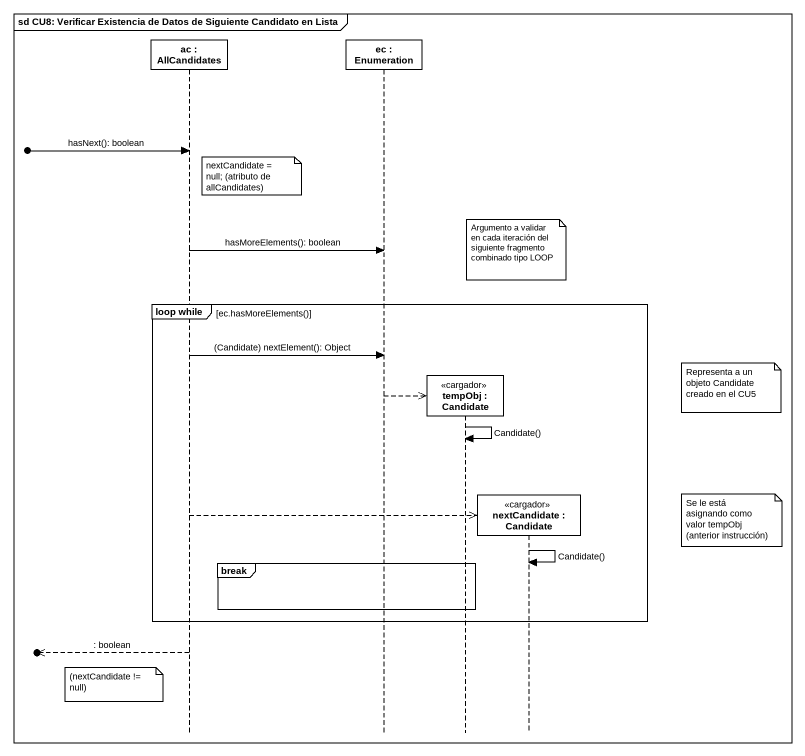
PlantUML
@startuml
mainframe sd CU8: Verificar Existencia de Datos de Siguiente Candidato en Lista
hide footbox
participant "ac : AllCandidates" as ac
participant "ec : Enumeration" as ec
participant "tempObj : Candidate" as tempObj <<cargador>>
participant "nextCandidate : Candidate" as nextCandidate <<cargador>>

[o-> ac : hasNext(): boolean
note right of ac : nextCandidate = null; (atributo de allCandidates)
note over nextCandidate : Argumento a validar en cada iteración del siguiente fragmento combinado tipo LOOP
ac -> ec : hasMoreElements(): boolean
group loop while [ec.hasMoreElements()]
  ac -> ec : (Candidate) nextElement(): Object
  note right of nextCandidate : Representa a un objeto Candidate creado en el CU5
  ec -->> tempObj **
  tempObj -> tempObj : Candidate()
  ac -->> nextCandidate **
  note right of nextCandidate : Se le está asignando como valor tempObj (anterior instrucción)
  nextCandidate -> nextCandidate : Candidate()
  break
  end
end
[o<<-- ac : : boolean
note left of ac : (nextCandidate != null)
@enduml
